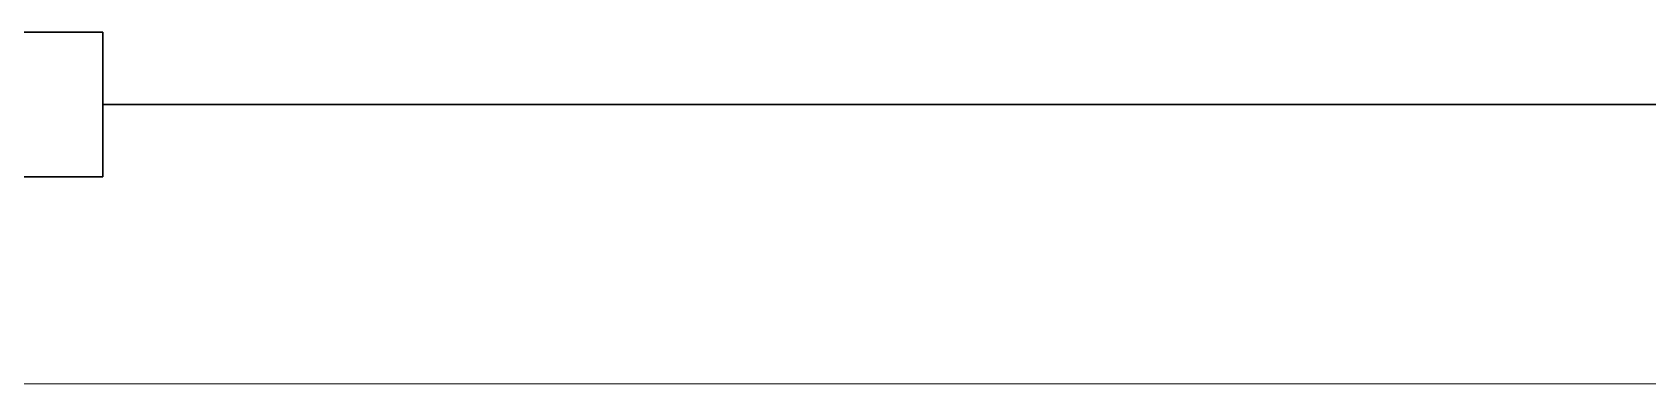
# Model space of a CAD drawing. Header units: inches. Extents: x -1176 to 1551, y -3558 to 978.
# Drawn here: x -136.74 to -117.22, y 84.47 to 88.72 of the extents above; entities that cross this region are included whole.
import ezdxf

# ---------------------------------------------------------------- set-up
doc = ezdxf.new("R2010")
doc.units = ezdxf.units.IN
doc.header["$MEASUREMENT"] = 0
doc.layers.add('A-GLAZ', color=151, linetype='Continuous', lineweight=18)
doc.layers.add('A-WALL', color=113, linetype='Continuous', lineweight=18)

# ---------------------------------------------------------------- blocks, each defined once
blk = doc.blocks.new('Double Hung - side window 4_ 4_ x 5_ 6_-6975700-1st Floor Demo')
at = {"layer": 'A-GLAZ', "color": 8, "lineweight": 30}
for p, q in [((23.5, 8.5), (23.5, 6.75)), ((25.25, 8.5), (23.5, 8.5)), ((-23.5, 7.625), (23.5, 7.625)), ((25.25, 6.75), (23.5, 6.75))]:
    blk.add_line(p, q, dxfattribs=at)

msp = doc.modelspace()

# ---------------------------------------------------------------- linework, layer by layer
at = {"layer": 'A-WALL', "lineweight": 9}
msp.add_line((-115.119, 84.468), (-154.385, 84.468), dxfattribs=at)

# ---------------------------------------------------------------- block references
at = {"layer": 'A-GLAZ', "rotation": 180}
msp.add_blockref('Double Hung - side window 4_ 4_ x 5_ 6_-6975700-1st Floor Demo', (-112.385, 95.468), dxfattribs=at)

doc.saveas('drawing.dxf')
